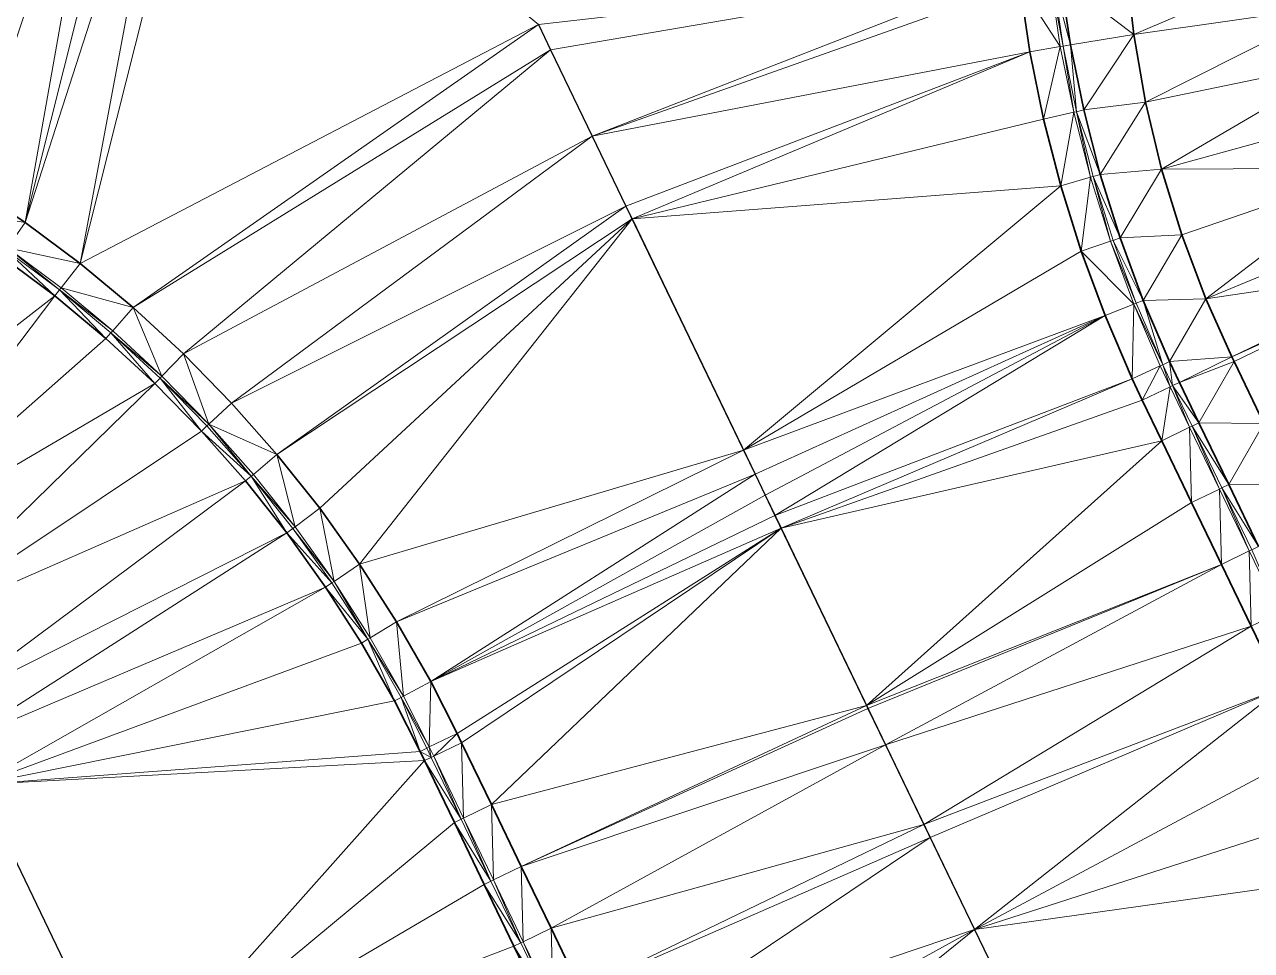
# Model space of a CAD drawing. Header units: metres. Extents: x 246428 to 246884, y 7418966 to 7419490.
# Drawn here: x 246526.7 to 246544.58, y 7419355.31 to 7419368.8 of the extents above; entities that cross this region are included whole.
import ezdxf

# ---------------------------------------------------------------- set-up
doc = ezdxf.new("R2010")
doc.units = ezdxf.units.M
doc.linetypes.add('blank name', pattern=[0])
doc.linetypes.add('HIDDEN', pattern=[9.525, 6.35, -3.175])
doc.layers.add('_12D_UNMAPPED', color=7, linetype='Continuous')
for name, color, linetype, lineweight in [('BATTER', 250, 'HIDDEN', 25), ('GRADELINES', 250, 'HIDDEN', 25), ('MISC_PATHS', 7, 'Continuous', 35)]:
    doc.layers.add(name, color=color, linetype=linetype, lineweight=lineweight)
for name, color, linetype, lineweight, true_color in [('KERB_BACK', 7, 'Continuous', 35, 0x5fd2ff), ('KERB_LINE', 7, 'Continuous', 18, 0xb9b9b9), ('KERB_LIP', 7, 'Continuous', 35, 0x5fd2ff), ('KERB_TOP', 7, 'Continuous', 18, 0xb9b9b9)]:
    doc.layers.add(name, color=color, linetype=linetype, lineweight=lineweight, true_color=true_color)

msp = doc.modelspace()

# ---------------------------------------------------------------- linework, layer by layer
at = {"layer": '_12D_UNMAPPED', "color": 3, "linetype": 'blank name', "lineweight": 0}
for points in [[(246527.511, 7419365.317, 31.474), (246529.384, 7419372.75, 31.589), (246534.186, 7419368.797, 31.643)], [(246528.891, 7419372.67, 31.578), (246529.384, 7419372.75, 31.589), (246527.511, 7419365.317, 31.474)], [(246526.397, 7419372.644, 31.524), (246526.895, 7419372.599, 31.534), (246525.022, 7419366.986, 31.444)], [(246526.895, 7419372.599, 31.534), (246527.395, 7419372.579, 31.545), (246525.022, 7419366.986, 31.444)], [(246527.395, 7419372.579, 31.545), (246525.88, 7419366.472, 31.454), (246525.022, 7419366.986, 31.444)], [(246525.88, 7419366.472, 31.454), (246527.395, 7419372.579, 31.545), (246527.895, 7419372.585, 31.556)], [(246526.71, 7419365.915, 31.464), (246525.88, 7419366.472, 31.454), (246527.895, 7419372.585, 31.556)], [(246528.891, 7419372.67, 31.578), (246526.71, 7419365.915, 31.464), (246528.394, 7419372.615, 31.567)], [(246526.71, 7419365.915, 31.464), (246528.891, 7419372.67, 31.578), (246527.511, 7419365.317, 31.474)], [(246528.394, 7419372.615, 31.567), (246526.71, 7419365.915, 31.464), (246527.895, 7419372.585, 31.556)], [(246542.861, 7419368.65, 31.802), (246542.75, 7419369.644, 31.812), (246545.74, 7419369.884, 31.752)], [(246542.861, 7419368.65, 31.802), (246545.74, 7419369.884, 31.752), (246545.83, 7419369.076, 31.742)], [(246534.186, 7419368.797, 31.643), (246534.186, 7419368.797, 31.643), (246541.174, 7419369.596, 31.496)], [(246534.364, 7419368.428, 31.646), (246534.186, 7419368.797, 31.643), (246541.174, 7419369.596, 31.496)], [(246541.174, 7419369.596, 31.496), (246534.97, 7419367.172, 31.659), (246534.364, 7419368.428, 31.646)], [(246534.364, 7419368.428, 31.646), (246541.174, 7419369.596, 31.496), (246534.364, 7419368.428, 31.646)], [(246534.97, 7419367.172, 31.659), (246541.174, 7419369.596, 31.496), (246541.199, 7419369.386, 31.498)], [(246541.795, 7419369.461, 31.623), (246542.75, 7419369.644, 31.812), (246542.861, 7419368.65, 31.802)], [(246541.199, 7419369.386, 31.498), (246541.348, 7419368.398, 31.508), (246534.97, 7419367.17, 31.659)], [(246534.97, 7419367.172, 31.659), (246541.199, 7419369.386, 31.498), (246534.97, 7419367.17, 31.659)], [(246541.199, 7419369.386, 31.498), (246541.646, 7419369.442, 31.473), (246541.791, 7419368.476, 31.483)], [(246541.348, 7419368.398, 31.508), (246541.199, 7419369.386, 31.498), (246541.791, 7419368.476, 31.483)], [(246541.646, 7419369.442, 31.473), (246541.686, 7419369.447, 31.623), (246541.831, 7419368.483, 31.633)], [(246541.791, 7419368.476, 31.483), (246541.646, 7419369.442, 31.473), (246541.831, 7419368.483, 31.633)], [(246541.686, 7419369.447, 31.623), (246541.795, 7419369.461, 31.623), (246541.939, 7419368.502, 31.633)], [(246541.831, 7419368.483, 31.633), (246541.686, 7419369.447, 31.623), (246541.939, 7419368.502, 31.633)], [(246541.939, 7419368.502, 31.633), (246541.795, 7419369.461, 31.623), (246542.861, 7419368.65, 31.802)], [(246543.034, 7419367.665, 31.792), (246542.861, 7419368.65, 31.802), (246545.83, 7419369.076, 31.742)], [(246543.034, 7419367.665, 31.792), (246545.83, 7419369.076, 31.742), (246545.971, 7419368.275, 31.732)], [(246528.28, 7419364.678, 31.484), (246527.511, 7419365.317, 31.474), (246534.186, 7419368.797, 31.643)], [(246534.186, 7419368.797, 31.643), (246528.28, 7419364.678, 31.484), (246534.186, 7419368.797, 31.643)], [(246528.28, 7419364.678, 31.484), (246534.186, 7419368.797, 31.643), (246534.364, 7419368.428, 31.646)], [(246542.132, 7419367.553, 31.643), (246541.939, 7419368.502, 31.633), (246542.861, 7419368.65, 31.802)], [(246542.132, 7419367.553, 31.643), (246542.861, 7419368.65, 31.802), (246543.034, 7419367.665, 31.792)], [(246529.016, 7419364, 31.494), (246528.28, 7419364.678, 31.484), (246534.364, 7419368.428, 31.646)], [(246529.016, 7419364, 31.494), (246534.364, 7419368.428, 31.646), (246534.364, 7419368.428, 31.646)], [(246534.97, 7419367.172, 31.659), (246529.016, 7419364, 31.494), (246534.364, 7419368.428, 31.646)], [(246541.348, 7419368.398, 31.508), (246535.461, 7419366.153, 31.67), (246534.97, 7419367.17, 31.659)], [(246535.461, 7419366.153, 31.67), (246541.348, 7419368.398, 31.508), (246535.551, 7419365.966, 31.672)], [(246535.461, 7419366.153, 31.67), (246541.348, 7419368.398, 31.508), (246535.461, 7419366.153, 31.67)], [(246535.461, 7419366.153, 31.67), (246541.348, 7419368.398, 31.508), (246535.461, 7419366.153, 31.67)], [(246541.348, 7419368.398, 31.508), (246541.548, 7419367.418, 31.518), (246535.551, 7419365.966, 31.672)], [(246541.548, 7419367.418, 31.518), (246541.348, 7419368.398, 31.508), (246541.791, 7419368.476, 31.483)], [(246541.548, 7419367.418, 31.518), (246541.791, 7419368.476, 31.483), (246541.986, 7419367.519, 31.493)], [(246541.986, 7419367.519, 31.493), (246541.791, 7419368.476, 31.483), (246541.831, 7419368.483, 31.633)], [(246542.025, 7419367.528, 31.643), (246541.831, 7419368.483, 31.633), (246541.939, 7419368.502, 31.633)], [(246541.986, 7419367.519, 31.493), (246541.831, 7419368.483, 31.633), (246542.025, 7419367.528, 31.643)], [(246542.025, 7419367.528, 31.643), (246541.939, 7419368.502, 31.633), (246542.132, 7419367.553, 31.643)], [(246543.267, 7419366.693, 31.782), (246543.034, 7419367.665, 31.792), (246545.971, 7419368.275, 31.732)], [(246543.267, 7419366.693, 31.782), (246545.971, 7419368.275, 31.732), (246546.161, 7419367.485, 31.722)], [(246541.797, 7419366.45, 31.528), (246541.548, 7419367.418, 31.518), (246541.986, 7419367.519, 31.493)], [(246541.797, 7419366.45, 31.528), (246541.986, 7419367.519, 31.493), (246542.23, 7419366.573, 31.503)], [(246542.23, 7419366.573, 31.503), (246541.986, 7419367.519, 31.493), (246542.025, 7419367.528, 31.643)], [(246542.025, 7419367.528, 31.643), (246542.132, 7419367.553, 31.643), (246542.374, 7419366.614, 31.653)], [(246542.23, 7419366.573, 31.503), (246542.025, 7419367.528, 31.643), (246542.268, 7419366.584, 31.653)], [(246542.268, 7419366.584, 31.653), (246542.025, 7419367.528, 31.643), (246542.374, 7419366.614, 31.653)], [(246542.374, 7419366.614, 31.653), (246542.132, 7419367.553, 31.643), (246543.034, 7419367.665, 31.792)], [(246542.374, 7419366.614, 31.653), (246543.034, 7419367.665, 31.792), (246543.267, 7419366.693, 31.782)], [(246541.548, 7419367.418, 31.518), (246541.797, 7419366.45, 31.528), (246535.551, 7419365.966, 31.672)], [(246543.267, 7419366.693, 31.782), (246546.161, 7419367.485, 31.722), (246546.4, 7419366.708, 31.712)], [(246534.97, 7419367.172, 31.659), (246529.715, 7419363.286, 31.504), (246529.016, 7419364, 31.494)], [(246529.715, 7419363.286, 31.504), (246534.97, 7419367.172, 31.659), (246534.97, 7419367.17, 31.659)], [(246535.461, 7419366.153, 31.67), (246529.715, 7419363.286, 31.504), (246534.97, 7419367.17, 31.659)], [(246542.268, 7419366.584, 31.653), (246542.374, 7419366.614, 31.653), (246542.664, 7419365.689, 31.663)], [(246542.664, 7419365.689, 31.663), (246542.374, 7419366.614, 31.653), (246543.267, 7419366.693, 31.782)], [(246542.664, 7419365.689, 31.663), (246543.267, 7419366.693, 31.782), (246543.561, 7419365.737, 31.772)], [(246543.561, 7419365.737, 31.772), (246543.267, 7419366.693, 31.782), (246546.4, 7419366.708, 31.712)], [(246543.914, 7419364.802, 31.762), (246543.561, 7419365.737, 31.772), (246546.4, 7419366.708, 31.712)], [(246543.914, 7419364.802, 31.762), (246546.4, 7419366.708, 31.712), (246546.686, 7419365.947, 31.702)], [(246525.88, 7419366.472, 31.454), (246526.71, 7419365.915, 31.464), (246525.639, 7419366.092, 31.429)], [(246541.797, 7419366.45, 31.528), (246537.174, 7419362.6, 31.71), (246535.551, 7419365.966, 31.672)], [(246537.174, 7419362.6, 31.71), (246541.797, 7419366.45, 31.528), (246542.096, 7419365.495, 31.538)], [(246542.096, 7419365.495, 31.538), (246541.797, 7419366.45, 31.528), (246542.23, 7419366.573, 31.503)], [(246542.096, 7419365.495, 31.538), (246542.23, 7419366.573, 31.503), (246542.522, 7419365.641, 31.513)], [(246542.522, 7419365.641, 31.513), (246542.23, 7419366.573, 31.503), (246542.268, 7419366.584, 31.653)], [(246542.522, 7419365.641, 31.513), (246542.268, 7419366.584, 31.653), (246542.56, 7419365.654, 31.663)], [(246542.56, 7419365.654, 31.663), (246542.268, 7419366.584, 31.653), (246542.664, 7419365.689, 31.663)], [(246526.71, 7419365.915, 31.464), (246526.45, 7419365.548, 31.439), (246525.639, 7419366.092, 31.429)], [(246535.461, 7419366.153, 31.67), (246530.377, 7419362.536, 31.514), (246529.715, 7419363.286, 31.504)], [(246530.377, 7419362.536, 31.514), (246535.461, 7419366.153, 31.67), (246535.461, 7419366.153, 31.67)], [(246530.377, 7419362.536, 31.514), (246535.461, 7419366.153, 31.67), (246535.551, 7419365.966, 31.672)], [(246530.377, 7419362.536, 31.514), (246535.461, 7419366.153, 31.67), (246535.461, 7419366.153, 31.67)], [(246526.45, 7419365.548, 31.439), (246526.71, 7419365.915, 31.464), (246527.511, 7419365.317, 31.474)], [(246531, 7419361.754, 31.524), (246530.377, 7419362.536, 31.514), (246535.551, 7419365.966, 31.672)], [(246531.582, 7419360.941, 31.534), (246531, 7419361.754, 31.524), (246535.551, 7419365.966, 31.672)], [(246537.174, 7419362.6, 31.71), (246531.582, 7419360.941, 31.534), (246535.551, 7419365.966, 31.672)], [(246543.914, 7419364.802, 31.762), (246546.686, 7419365.947, 31.702), (246546.994, 7419365.26, 31.693)], [(246543, 7419364.78, 31.673), (246542.664, 7419365.689, 31.663), (246543.561, 7419365.737, 31.772)], [(246543, 7419364.78, 31.673), (246543.561, 7419365.737, 31.772), (246543.914, 7419364.802, 31.762)], [(246526.45, 7419365.548, 31.439), (246527.208, 7419364.932, 31.599), (246526.427, 7419365.516, 31.589)], [(246526.45, 7419365.548, 31.439), (246527.233, 7419364.963, 31.449), (246527.208, 7419364.932, 31.599)], [(246527.233, 7419364.963, 31.449), (246526.45, 7419365.548, 31.439), (246527.511, 7419365.317, 31.474)], [(246542.096, 7419365.495, 31.538), (246542.522, 7419365.641, 31.513), (246542.861, 7419364.725, 31.523)], [(246542.522, 7419365.641, 31.513), (246542.56, 7419365.654, 31.663), (246542.898, 7419364.74, 31.673)], [(246542.861, 7419364.725, 31.523), (246542.522, 7419365.641, 31.513), (246542.898, 7419364.74, 31.673)], [(246542.56, 7419365.654, 31.663), (246542.664, 7419365.689, 31.663), (246543, 7419364.78, 31.673)], [(246542.898, 7419364.74, 31.673), (246542.56, 7419365.654, 31.663), (246543, 7419364.78, 31.673)], [(246526.364, 7419365.426, 31.589), (246527.14, 7419364.846, 31.599), (246523.536, 7419362.052, 31.566)], [(246526.427, 7419365.516, 31.589), (246527.14, 7419364.846, 31.599), (246526.364, 7419365.426, 31.589)], [(246526.427, 7419365.516, 31.589), (246527.208, 7419364.932, 31.599), (246527.14, 7419364.846, 31.599)], [(246537.174, 7419362.6, 31.71), (246542.096, 7419365.495, 31.538), (246542.443, 7419364.558, 31.548)], [(246542.443, 7419364.558, 31.548), (246542.096, 7419365.495, 31.538), (246542.861, 7419364.725, 31.523)], [(246528.28, 7419364.678, 31.484), (246527.233, 7419364.963, 31.449), (246527.511, 7419365.317, 31.474)], [(246544.292, 7419363.956, 31.753), (246543.914, 7419364.802, 31.762), (246546.994, 7419365.26, 31.693)], [(246544.292, 7419363.956, 31.753), (246546.994, 7419365.26, 31.693), (246547.026, 7419365.193, 31.692)], [(246544.324, 7419363.89, 31.752), (246544.292, 7419363.956, 31.753), (246547.026, 7419365.193, 31.692)], [(246544.758, 7419362.989, 31.742), (246544.324, 7419363.89, 31.752), (246547.026, 7419365.193, 31.692)], [(246523.536, 7419362.052, 31.566), (246527.14, 7419364.846, 31.599), (246524.239, 7419361.018, 31.578)], [(246524.239, 7419361.018, 31.578), (246527.14, 7419364.846, 31.599), (246527.885, 7419364.226, 31.609)], [(246527.14, 7419364.846, 31.599), (246527.208, 7419364.932, 31.599), (246527.885, 7419364.226, 31.609)], [(246527.208, 7419364.932, 31.599), (246527.233, 7419364.963, 31.449), (246527.984, 7419364.339, 31.459)], [(246527.208, 7419364.932, 31.599), (246527.958, 7419364.309, 31.609), (246527.885, 7419364.226, 31.609)], [(246527.208, 7419364.932, 31.599), (246527.984, 7419364.339, 31.459), (246527.958, 7419364.309, 31.609)], [(246527.233, 7419364.963, 31.449), (246528.28, 7419364.678, 31.484), (246527.984, 7419364.339, 31.459)], [(246528.28, 7419364.678, 31.484), (246528.702, 7419363.677, 31.469), (246527.984, 7419364.339, 31.459)], [(246528.28, 7419364.678, 31.484), (246529.016, 7419364, 31.494), (246528.702, 7419363.677, 31.469)], [(246542.838, 7419363.639, 31.558), (246542.443, 7419364.558, 31.548), (246542.861, 7419364.725, 31.523)], [(246542.838, 7419363.639, 31.558), (246542.861, 7419364.725, 31.523), (246543.247, 7419363.827, 31.533)], [(246542.861, 7419364.725, 31.523), (246542.898, 7419364.74, 31.673), (246543.283, 7419363.844, 31.683)], [(246543.247, 7419363.827, 31.533), (246542.861, 7419364.725, 31.523), (246543.283, 7419363.844, 31.683)], [(246543.283, 7419363.844, 31.683), (246542.898, 7419364.74, 31.673), (246543, 7419364.78, 31.673)], [(246543.383, 7419363.89, 31.683), (246543, 7419364.78, 31.673), (246543.914, 7419364.802, 31.762)], [(246543.283, 7419363.844, 31.683), (246543, 7419364.78, 31.673), (246543.383, 7419363.89, 31.683)], [(246543.383, 7419363.89, 31.683), (246543.914, 7419364.802, 31.762), (246544.292, 7419363.956, 31.753)], [(246537.174, 7419362.6, 31.71), (246537.174, 7419362.6, 31.71), (246542.443, 7419364.558, 31.548)], [(246537.344, 7419362.249, 31.714), (246537.174, 7419362.6, 31.71), (246542.443, 7419364.558, 31.548)], [(246537.49, 7419361.945, 31.717), (246537.344, 7419362.248, 31.714), (246542.443, 7419364.558, 31.548)], [(246537.344, 7419362.248, 31.714), (246537.344, 7419362.248, 31.714), (246542.443, 7419364.558, 31.548)], [(246537.344, 7419362.249, 31.714), (246537.344, 7419362.249, 31.714), (246542.443, 7419364.558, 31.548)], [(246537.344, 7419362.248, 31.714), (246537.344, 7419362.249, 31.714), (246542.443, 7419364.558, 31.548)], [(246537.49, 7419361.945, 31.717), (246537.49, 7419361.945, 31.717), (246542.443, 7419364.558, 31.548)], [(246537.633, 7419361.65, 31.72), (246537.49, 7419361.945, 31.717), (246542.443, 7419364.558, 31.548)], [(246537.633, 7419361.65, 31.72), (246542.443, 7419364.558, 31.548), (246542.838, 7419363.639, 31.558)], [(246527.958, 7419364.309, 31.609), (246528.598, 7419363.569, 31.619), (246527.885, 7419364.226, 31.609)], [(246527.984, 7419364.339, 31.459), (246528.702, 7419363.677, 31.469), (246527.958, 7419364.309, 31.609)], [(246528.702, 7419363.677, 31.469), (246528.674, 7419363.648, 31.619), (246527.958, 7419364.309, 31.609)], [(246527.958, 7419364.309, 31.609), (246528.674, 7419363.648, 31.619), (246528.598, 7419363.569, 31.619)], [(246528.598, 7419363.569, 31.619), (246524.239, 7419361.018, 31.578), (246527.885, 7419364.226, 31.609)], [(246529.016, 7419364, 31.494), (246529.386, 7419362.979, 31.479), (246528.702, 7419363.677, 31.469)], [(246529.016, 7419364, 31.494), (246529.715, 7419363.286, 31.504), (246529.386, 7419362.979, 31.479)], [(246543.526, 7419363.587, 31.687), (246543.383, 7419363.89, 31.683), (246544.292, 7419363.956, 31.753)], [(246543.526, 7419363.587, 31.687), (246544.292, 7419363.956, 31.753), (246544.324, 7419363.89, 31.752)], [(246542.986, 7419363.326, 31.562), (246542.838, 7419363.639, 31.558), (246543.247, 7419363.827, 31.533)], [(246542.986, 7419363.326, 31.562), (246543.247, 7419363.827, 31.533), (246543.391, 7419363.522, 31.537)], [(246543.391, 7419363.522, 31.537), (246543.247, 7419363.827, 31.533), (246543.283, 7419363.844, 31.683)], [(246543.427, 7419363.539, 31.687), (246543.283, 7419363.844, 31.683), (246543.383, 7419363.89, 31.683)], [(246543.391, 7419363.522, 31.537), (246543.283, 7419363.844, 31.683), (246543.427, 7419363.539, 31.687)], [(246543.427, 7419363.539, 31.687), (246543.383, 7419363.89, 31.683), (246543.526, 7419363.587, 31.687)], [(246543.81, 7419362.998, 31.693), (246543.526, 7419363.587, 31.687), (246544.324, 7419363.89, 31.752)], [(246543.81, 7419362.998, 31.693), (246544.324, 7419363.89, 31.752), (246544.758, 7419362.989, 31.742)], [(246524.889, 7419359.951, 31.589), (246524.239, 7419361.018, 31.578), (246528.598, 7419363.569, 31.619)], [(246529.276, 7419362.877, 31.629), (246524.889, 7419359.951, 31.589), (246528.598, 7419363.569, 31.619)], [(246528.674, 7419363.648, 31.619), (246529.276, 7419362.877, 31.629), (246528.598, 7419363.569, 31.619)], [(246528.702, 7419363.677, 31.469), (246529.386, 7419362.979, 31.479), (246528.674, 7419363.648, 31.619)], [(246528.674, 7419363.648, 31.619), (246529.356, 7419362.952, 31.629), (246529.276, 7419362.877, 31.629)], [(246529.386, 7419362.979, 31.479), (246529.356, 7419362.952, 31.629), (246528.674, 7419363.648, 31.619)], [(246537.723, 7419361.462, 31.722), (246537.633, 7419361.65, 31.72), (246542.838, 7419363.639, 31.558)], [(246537.723, 7419361.462, 31.722), (246542.838, 7419363.639, 31.558), (246542.986, 7419363.326, 31.562)], [(246543.427, 7419363.539, 31.687), (246543.526, 7419363.587, 31.687), (246543.81, 7419362.998, 31.693)], [(246543.27, 7419362.737, 31.568), (246542.986, 7419363.326, 31.562), (246543.391, 7419363.522, 31.537)], [(246543.27, 7419362.737, 31.568), (246543.391, 7419363.522, 31.537), (246543.675, 7419362.933, 31.543)], [(246543.675, 7419362.933, 31.543), (246543.391, 7419363.522, 31.537), (246543.427, 7419363.539, 31.687)], [(246543.675, 7419362.933, 31.543), (246543.427, 7419363.539, 31.687), (246543.711, 7419362.95, 31.693)], [(246543.711, 7419362.95, 31.693), (246543.427, 7419363.539, 31.687), (246543.81, 7419362.998, 31.693)], [(246529.715, 7419363.286, 31.504), (246530.377, 7419362.536, 31.514), (246529.386, 7419362.979, 31.479)], [(246537.723, 7419361.462, 31.722), (246542.986, 7419363.326, 31.562), (246543.27, 7419362.737, 31.568)], [(246529.918, 7419362.151, 31.639), (246524.889, 7419359.951, 31.589), (246529.276, 7419362.877, 31.629)], [(246529.356, 7419362.952, 31.629), (246530.002, 7419362.222, 31.639), (246529.276, 7419362.877, 31.629)], [(246530.002, 7419362.222, 31.639), (246529.918, 7419362.151, 31.639), (246529.276, 7419362.877, 31.629)], [(246529.386, 7419362.979, 31.479), (246530.002, 7419362.222, 31.639), (246529.356, 7419362.952, 31.629)], [(246529.386, 7419362.979, 31.479), (246530.033, 7419362.247, 31.489), (246530.002, 7419362.222, 31.639)], [(246530.377, 7419362.536, 31.514), (246530.033, 7419362.247, 31.489), (246529.386, 7419362.979, 31.479)], [(246543.704, 7419361.836, 31.578), (246543.27, 7419362.737, 31.568), (246543.675, 7419362.933, 31.543)], [(246544.109, 7419362.032, 31.553), (246543.675, 7419362.933, 31.543), (246543.711, 7419362.95, 31.693)], [(246543.704, 7419361.836, 31.578), (246543.675, 7419362.933, 31.543), (246544.109, 7419362.032, 31.553)], [(246543.711, 7419362.95, 31.693), (246543.81, 7419362.998, 31.693), (246544.245, 7419362.097, 31.703)], [(246544.109, 7419362.032, 31.553), (246543.711, 7419362.95, 31.693), (246544.146, 7419362.049, 31.703)], [(246544.146, 7419362.049, 31.703), (246543.711, 7419362.95, 31.693), (246544.245, 7419362.097, 31.703)], [(246544.245, 7419362.097, 31.703), (246543.81, 7419362.998, 31.693), (246544.758, 7419362.989, 31.742)], [(246544.245, 7419362.097, 31.703), (246544.758, 7419362.989, 31.742), (246545.192, 7419362.088, 31.732)], [(246538.967, 7419358.883, 31.751), (246537.723, 7419361.462, 31.722), (246543.27, 7419362.737, 31.568)], [(246538.967, 7419358.883, 31.751), (246543.27, 7419362.737, 31.568), (246543.704, 7419361.836, 31.578)], [(246530.377, 7419362.536, 31.514), (246530.641, 7419361.483, 31.499), (246530.033, 7419362.247, 31.489)], [(246530.377, 7419362.536, 31.514), (246531, 7419361.754, 31.524), (246530.641, 7419361.483, 31.499)], [(246537.174, 7419362.6, 31.71), (246532.121, 7419360.099, 31.544), (246531.582, 7419360.941, 31.534)], [(246537.174, 7419362.6, 31.71), (246537.344, 7419362.249, 31.714), (246532.121, 7419360.099, 31.544)], [(246537.174, 7419362.6, 31.71), (246537.174, 7419362.6, 31.71), (246532.121, 7419360.099, 31.544)], [(246525.485, 7419358.852, 31.601), (246524.889, 7419359.951, 31.589), (246529.918, 7419362.151, 31.639)], [(246530.521, 7419361.393, 31.649), (246525.485, 7419358.852, 31.601), (246529.918, 7419362.151, 31.639)], [(246530.002, 7419362.222, 31.639), (246530.521, 7419361.393, 31.649), (246529.918, 7419362.151, 31.639)], [(246530.033, 7419362.247, 31.489), (246530.641, 7419361.483, 31.499), (246530.002, 7419362.222, 31.639)], [(246530.002, 7419362.222, 31.639), (246530.609, 7419361.459, 31.649), (246530.521, 7419361.393, 31.649)], [(246530.641, 7419361.483, 31.499), (246530.609, 7419361.459, 31.649), (246530.002, 7419362.222, 31.639)], [(246537.344, 7419362.249, 31.714), (246532.617, 7419359.231, 31.554), (246532.121, 7419360.099, 31.544)], [(246537.344, 7419362.249, 31.714), (246537.344, 7419362.249, 31.714), (246532.617, 7419359.231, 31.554)], [(246537.344, 7419362.249, 31.714), (246537.344, 7419362.248, 31.714), (246532.617, 7419359.231, 31.554)], [(246537.344, 7419362.248, 31.714), (246537.344, 7419362.248, 31.714), (246532.617, 7419359.231, 31.554)], [(246532.617, 7419359.231, 31.554), (246537.344, 7419362.248, 31.714), (246537.49, 7419361.945, 31.717)], [(246544.139, 7419360.936, 31.588), (246543.704, 7419361.836, 31.578), (246544.109, 7419362.032, 31.553)], [(246544.544, 7419361.131, 31.563), (246544.109, 7419362.032, 31.553), (246544.146, 7419362.049, 31.703)], [(246544.139, 7419360.936, 31.588), (246544.109, 7419362.032, 31.553), (246544.544, 7419361.131, 31.563)], [(246544.146, 7419362.049, 31.703), (246544.245, 7419362.097, 31.703), (246544.679, 7419361.196, 31.713)], [(246544.544, 7419361.131, 31.563), (246544.146, 7419362.049, 31.703), (246544.58, 7419361.148, 31.713)], [(246544.58, 7419361.148, 31.713), (246544.146, 7419362.049, 31.703), (246544.679, 7419361.196, 31.713)], [(246544.679, 7419361.196, 31.713), (246544.245, 7419362.097, 31.703), (246545.192, 7419362.088, 31.732)], [(246537.633, 7419361.65, 31.72), (246532.617, 7419359.231, 31.554), (246537.49, 7419361.945, 31.717)], [(246532.617, 7419359.231, 31.554), (246537.49, 7419361.945, 31.717), (246537.49, 7419361.945, 31.717)], [(246538.967, 7419358.883, 31.751), (246543.704, 7419361.836, 31.578), (246544.139, 7419360.936, 31.588)], [(246531, 7419361.754, 31.524), (246531.209, 7419360.689, 31.509), (246530.641, 7419361.483, 31.499)], [(246531, 7419361.754, 31.524), (246531.582, 7419360.941, 31.534), (246531.209, 7419360.689, 31.509)], [(246532.617, 7419359.231, 31.554), (246537.633, 7419361.65, 31.72), (246537.723, 7419361.462, 31.722)], [(246530.609, 7419361.459, 31.649), (246531.176, 7419360.666, 31.659), (246530.521, 7419361.393, 31.649)], [(246530.641, 7419361.483, 31.499), (246531.209, 7419360.689, 31.509), (246530.609, 7419361.459, 31.649)], [(246531.209, 7419360.689, 31.509), (246531.176, 7419360.666, 31.659), (246530.609, 7419361.459, 31.649)], [(246533.002, 7419358.474, 31.562), (246532.617, 7419359.231, 31.554), (246537.723, 7419361.462, 31.722)], [(246533.068, 7419358.338, 31.564), (246533.002, 7419358.474, 31.562), (246537.723, 7419361.462, 31.722)], [(246533.502, 7419357.438, 31.574), (246533.068, 7419358.338, 31.564), (246537.723, 7419361.462, 31.722)], [(246538.967, 7419358.883, 31.751), (246533.502, 7419357.438, 31.574), (246537.723, 7419361.462, 31.722)], [(246525.74, 7419358.339, 31.606), (246525.485, 7419358.852, 31.601), (246530.521, 7419361.393, 31.649)], [(246531.085, 7419360.605, 31.659), (246525.74, 7419358.339, 31.606), (246530.521, 7419361.393, 31.649)], [(246531.176, 7419360.666, 31.659), (246531.085, 7419360.605, 31.659), (246530.521, 7419361.393, 31.649)], [(246544.573, 7419360.035, 31.598), (246544.139, 7419360.936, 31.588), (246544.544, 7419361.131, 31.563)], [(246544.978, 7419360.23, 31.573), (246544.544, 7419361.131, 31.563), (246544.58, 7419361.148, 31.713)], [(246544.573, 7419360.035, 31.598), (246544.544, 7419361.131, 31.563), (246544.978, 7419360.23, 31.573)], [(246531.582, 7419360.941, 31.534), (246531.736, 7419359.866, 31.519), (246531.209, 7419360.689, 31.509)], [(246531.582, 7419360.941, 31.534), (246532.121, 7419360.099, 31.544), (246531.736, 7419359.866, 31.519)], [(246538.989, 7419358.838, 31.752), (246538.967, 7419358.883, 31.751), (246544.139, 7419360.936, 31.588)], [(246538.967, 7419358.883, 31.751), (246538.967, 7419358.883, 31.751), (246544.139, 7419360.936, 31.588)], [(246538.967, 7419358.883, 31.751), (246538.967, 7419358.883, 31.751), (246544.139, 7419360.936, 31.588)], [(246538.967, 7419358.883, 31.751), (246538.967, 7419358.883, 31.751), (246544.139, 7419360.936, 31.588)], [(246539.243, 7419358.31, 31.757), (246538.989, 7419358.838, 31.752), (246544.139, 7419360.936, 31.588)], [(246538.989, 7419358.838, 31.752), (246538.989, 7419358.838, 31.752), (246544.139, 7419360.936, 31.588)], [(246539.243, 7419358.31, 31.757), (246539.243, 7419358.31, 31.757), (246544.139, 7419360.936, 31.588)], [(246539.243, 7419358.31, 31.757), (246544.139, 7419360.936, 31.588), (246544.573, 7419360.035, 31.598)], [(246526.034, 7419357.729, 31.613), (246525.74, 7419358.339, 31.606), (246531.085, 7419360.605, 31.659)], [(246531.608, 7419359.789, 31.669), (246526.034, 7419357.729, 31.613), (246531.085, 7419360.605, 31.659)], [(246531.176, 7419360.666, 31.659), (246531.702, 7419359.845, 31.669), (246531.085, 7419360.605, 31.659)], [(246531.702, 7419359.845, 31.669), (246531.608, 7419359.789, 31.669), (246531.085, 7419360.605, 31.659)], [(246531.209, 7419360.689, 31.509), (246531.702, 7419359.845, 31.669), (246531.176, 7419360.666, 31.659)], [(246531.209, 7419360.689, 31.509), (246531.736, 7419359.866, 31.519), (246531.702, 7419359.845, 31.669)], [(246545.007, 7419359.134, 31.608), (246544.573, 7419360.035, 31.598), (246544.978, 7419360.23, 31.573)], [(246532.121, 7419360.099, 31.544), (246532.22, 7419359.018, 31.529), (246531.736, 7419359.866, 31.519)], [(246532.121, 7419360.099, 31.544), (246532.617, 7419359.231, 31.554), (246532.22, 7419359.018, 31.529)], [(246539.804, 7419357.146, 31.77), (246539.243, 7419358.31, 31.757), (246544.573, 7419360.035, 31.598)], [(246539.804, 7419357.146, 31.77), (246544.573, 7419360.035, 31.598), (246545.007, 7419359.134, 31.608)], [(246531.702, 7419359.845, 31.669), (246532.088, 7419358.947, 31.679), (246531.608, 7419359.789, 31.669)], [(246531.736, 7419359.866, 31.519), (246532.22, 7419359.018, 31.529), (246531.702, 7419359.845, 31.669)], [(246532.22, 7419359.018, 31.529), (246532.185, 7419358.999, 31.679), (246531.702, 7419359.845, 31.669)], [(246531.702, 7419359.845, 31.669), (246532.185, 7419358.999, 31.679), (246532.088, 7419358.947, 31.679)], [(246532.088, 7419358.947, 31.679), (246526.034, 7419357.729, 31.613), (246531.608, 7419359.789, 31.669)], [(246532.617, 7419359.231, 31.554), (246532.597, 7419358.279, 31.537), (246532.22, 7419359.018, 31.529)], [(246533.002, 7419358.474, 31.562), (246532.597, 7419358.279, 31.537), (246532.617, 7419359.231, 31.554)], [(246539.895, 7419356.958, 31.772), (246539.804, 7419357.146, 31.77), (246545.007, 7419359.134, 31.608)], [(246540.542, 7419355.617, 31.787), (246539.895, 7419356.958, 31.772), (246545.007, 7419359.134, 31.608)], [(246545.442, 7419358.233, 31.618), (246540.542, 7419355.617, 31.787), (246545.007, 7419359.134, 31.608)], [(246532.462, 7419358.213, 31.687), (246526.034, 7419357.729, 31.613), (246532.088, 7419358.947, 31.679)], [(246532.185, 7419358.999, 31.679), (246532.462, 7419358.213, 31.687), (246532.088, 7419358.947, 31.679)], [(246532.22, 7419359.018, 31.529), (246532.597, 7419358.279, 31.537), (246532.185, 7419358.999, 31.679)], [(246532.597, 7419358.279, 31.537), (246532.561, 7419358.261, 31.687), (246532.185, 7419358.999, 31.679)], [(246532.561, 7419358.261, 31.687), (246532.462, 7419358.213, 31.687), (246532.185, 7419358.999, 31.679)], [(246533.937, 7419356.537, 31.584), (246533.502, 7419357.438, 31.574), (246538.967, 7419358.883, 31.751)], [(246533.937, 7419356.537, 31.584), (246538.967, 7419358.883, 31.751), (246538.967, 7419358.883, 31.751)], [(246533.937, 7419356.537, 31.584), (246538.967, 7419358.883, 31.751), (246538.967, 7419358.883, 31.751)], [(246533.937, 7419356.537, 31.584), (246538.967, 7419358.883, 31.751), (246538.967, 7419358.883, 31.751)], [(246533.937, 7419356.537, 31.584), (246538.967, 7419358.883, 31.751), (246538.989, 7419358.838, 31.752)], [(246539.243, 7419358.31, 31.757), (246533.937, 7419356.537, 31.584), (246538.989, 7419358.838, 31.752)], [(246533.937, 7419356.537, 31.584), (246538.989, 7419358.838, 31.752), (246538.989, 7419358.838, 31.752)], [(246533.002, 7419358.474, 31.562), (246532.662, 7419358.143, 31.539), (246532.597, 7419358.279, 31.537)], [(246533.002, 7419358.474, 31.562), (246533.068, 7419358.338, 31.564), (246532.662, 7419358.143, 31.539)], [(246532.527, 7419358.078, 31.689), (246526.034, 7419357.729, 31.613), (246532.462, 7419358.213, 31.687)], [(246532.561, 7419358.261, 31.687), (246532.626, 7419358.125, 31.689), (246532.462, 7419358.213, 31.687)], [(246532.626, 7419358.125, 31.689), (246532.527, 7419358.078, 31.689), (246532.462, 7419358.213, 31.687)], [(246532.597, 7419358.279, 31.537), (246532.626, 7419358.125, 31.689), (246532.561, 7419358.261, 31.687)], [(246532.597, 7419358.279, 31.537), (246532.662, 7419358.143, 31.539), (246532.626, 7419358.125, 31.689)], [(246533.068, 7419358.338, 31.564), (246533.097, 7419357.242, 31.549), (246532.662, 7419358.143, 31.539)], [(246533.068, 7419358.338, 31.564), (246533.502, 7419357.438, 31.574), (246533.097, 7419357.242, 31.549)], [(246539.243, 7419358.31, 31.757), (246534.371, 7419355.636, 31.594), (246533.937, 7419356.537, 31.584)], [(246539.243, 7419358.31, 31.757), (246539.243, 7419358.31, 31.757), (246534.371, 7419355.636, 31.594)], [(246539.243, 7419358.31, 31.757), (246539.804, 7419357.146, 31.77), (246534.371, 7419355.636, 31.594)], [(246540.542, 7419355.617, 31.787), (246545.442, 7419358.233, 31.618), (246545.876, 7419357.333, 31.628)], [(246540.542, 7419355.617, 31.787), (246540.542, 7419355.617, 31.787), (246545.442, 7419358.233, 31.618)], [(246526.034, 7419357.729, 31.613), (246532.527, 7419358.078, 31.689), (246528.206, 7419353.226, 31.659)], [(246532.527, 7419358.078, 31.689), (246532.962, 7419357.177, 31.699), (246528.206, 7419353.226, 31.659)], [(246532.626, 7419358.125, 31.689), (246533.061, 7419357.225, 31.699), (246532.527, 7419358.078, 31.689)], [(246533.061, 7419357.225, 31.699), (246532.962, 7419357.177, 31.699), (246532.527, 7419358.078, 31.689)], [(246532.662, 7419358.143, 31.539), (246533.061, 7419357.225, 31.699), (246532.626, 7419358.125, 31.689)], [(246532.662, 7419358.143, 31.539), (246533.097, 7419357.242, 31.549), (246533.061, 7419357.225, 31.699)], [(246519.023, 7419354.349, 30.315), (246526.034, 7419357.729, 31.613), (246528.206, 7419353.226, 31.659)], [(246533.502, 7419357.438, 31.574), (246533.531, 7419356.341, 31.559), (246533.097, 7419357.242, 31.549)], [(246533.502, 7419357.438, 31.574), (246533.937, 7419356.537, 31.584), (246533.531, 7419356.341, 31.559)], [(246540.542, 7419355.617, 31.787), (246545.876, 7419357.333, 31.628), (246546.31, 7419356.432, 31.638)], [(246532.962, 7419357.177, 31.699), (246533.396, 7419356.276, 31.709), (246528.206, 7419353.226, 31.659)], [(246533.061, 7419357.225, 31.699), (246533.495, 7419356.324, 31.709), (246532.962, 7419357.177, 31.699)], [(246533.495, 7419356.324, 31.709), (246533.396, 7419356.276, 31.709), (246532.962, 7419357.177, 31.699)], [(246533.097, 7419357.242, 31.549), (246533.495, 7419356.324, 31.709), (246533.061, 7419357.225, 31.699)], [(246533.097, 7419357.242, 31.549), (246533.531, 7419356.341, 31.559), (246533.495, 7419356.324, 31.709)], [(246539.804, 7419357.146, 31.77), (246534.805, 7419354.735, 31.604), (246534.371, 7419355.636, 31.594)], [(246534.805, 7419354.735, 31.604), (246539.804, 7419357.146, 31.77), (246539.895, 7419356.958, 31.772)], [(246535.24, 7419353.835, 31.614), (246534.805, 7419354.735, 31.604), (246539.895, 7419356.958, 31.772)], [(246535.24, 7419353.835, 31.614), (246539.895, 7419356.958, 31.772), (246540.542, 7419355.617, 31.787)], [(246533.937, 7419356.537, 31.584), (246533.966, 7419355.441, 31.569), (246533.531, 7419356.341, 31.559)], [(246533.937, 7419356.537, 31.584), (246534.371, 7419355.636, 31.594), (246533.966, 7419355.441, 31.569)], [(246540.542, 7419355.617, 31.787), (246546.31, 7419356.432, 31.638), (246541.976, 7419352.643, 31.82)], [(246546.31, 7419356.432, 31.638), (246546.745, 7419355.531, 31.648), (246541.976, 7419352.643, 31.82)], [(246533.396, 7419356.276, 31.709), (246533.831, 7419355.375, 31.719), (246528.206, 7419353.226, 31.659)], [(246533.495, 7419356.324, 31.709), (246533.93, 7419355.423, 31.719), (246533.396, 7419356.276, 31.709)], [(246533.93, 7419355.423, 31.719), (246533.831, 7419355.375, 31.719), (246533.396, 7419356.276, 31.709)], [(246533.531, 7419356.341, 31.559), (246533.93, 7419355.423, 31.719), (246533.495, 7419356.324, 31.709)], [(246533.531, 7419356.341, 31.559), (246533.966, 7419355.441, 31.569), (246533.93, 7419355.423, 31.719)], [(246534.371, 7419355.636, 31.594), (246534.4, 7419354.54, 31.579), (246533.966, 7419355.441, 31.569)], [(246534.371, 7419355.636, 31.594), (246534.805, 7419354.735, 31.604), (246534.4, 7419354.54, 31.579)], [(246535.674, 7419352.934, 31.624), (246535.24, 7419353.835, 31.614), (246540.542, 7419355.617, 31.787)], [(246536.108, 7419352.033, 31.634), (246535.674, 7419352.934, 31.624), (246540.542, 7419355.617, 31.787)], [(246535.674, 7419352.934, 31.624), (246540.542, 7419355.617, 31.787), (246540.542, 7419355.617, 31.787)], [(246536.108, 7419352.033, 31.634), (246540.542, 7419355.617, 31.787), (246541.976, 7419352.643, 31.82)], [(246541.976, 7419352.643, 31.82), (246546.745, 7419355.531, 31.648), (246546.975, 7419355.053, 31.654)], [(246533.831, 7419355.375, 31.719), (246534.265, 7419354.475, 31.729), (246528.206, 7419353.226, 31.659)], [(246533.93, 7419355.423, 31.719), (246534.364, 7419354.522, 31.729), (246533.831, 7419355.375, 31.719)], [(246534.364, 7419354.522, 31.729), (246534.265, 7419354.475, 31.729), (246533.831, 7419355.375, 31.719)], [(246533.966, 7419355.441, 31.569), (246534.364, 7419354.522, 31.729), (246533.93, 7419355.423, 31.719)], [(246533.966, 7419355.441, 31.569), (246534.4, 7419354.54, 31.579), (246534.364, 7419354.522, 31.729)]]:
    msp.add_3dface(points, dxfattribs=at)
at = {"layer": 'BATTER'}
msp.add_polyline3d([(246526.034, 7419357.729, 31.613), (246528.206, 7419353.226, 31.659), (246530.378, 7419348.722, 31.706), (246531.032, 7419347.366, 31.72), (246531.032, 7419347.366, 31.72), (246531.032, 7419347.365, 31.72), (246531.032, 7419347.365, 31.72)], dxfattribs=at)
at = {"layer": 'GRADELINES'}
for points in [[(246534.186, 7419368.797, 31.643), (246534.364, 7419368.428, 31.646), (246534.364, 7419368.428, 31.646), (246534.97, 7419367.17, 31.659), (246535.461, 7419366.153, 31.67), (246535.461, 7419366.153, 31.67), (246535.551, 7419365.966, 31.672), (246537.344, 7419362.248, 31.714), (246537.344, 7419362.248, 31.714), (246537.49, 7419361.945, 31.717), (246537.49, 7419361.945, 31.717), (246537.723, 7419361.462, 31.722), (246539.895, 7419356.958, 31.772), (246540.542, 7419355.617, 31.787), (246540.542, 7419355.617, 31.787), (246541.976, 7419352.643, 31.82)], [(246534.97, 7419367.172, 31.659), (246535.461, 7419366.153, 31.67), (246537.174, 7419362.6, 31.71), (246537.174, 7419362.6, 31.71), (246537.344, 7419362.249, 31.714), (246537.344, 7419362.249, 31.714), (246537.344, 7419362.248, 31.714), (246537.344, 7419362.248, 31.714), (246537.633, 7419361.65, 31.72), (246538.967, 7419358.883, 31.751), (246538.967, 7419358.883, 31.751), (246538.967, 7419358.883, 31.751), (246538.967, 7419358.883, 31.751), (246538.989, 7419358.838, 31.752), (246538.989, 7419358.838, 31.752), (246539.243, 7419358.31, 31.757), (246539.243, 7419358.31, 31.757), (246539.804, 7419357.146, 31.77), (246541.976, 7419352.642, 31.82)]]:
    msp.add_polyline3d(points, dxfattribs=at)
at = {"layer": 'KERB_BACK'}
for points in [[(246541.795, 7419369.461, 31.623), (246541.939, 7419368.502, 31.633), (246542.132, 7419367.553, 31.643), (246542.374, 7419366.614, 31.653), (246542.664, 7419365.689, 31.663), (246543, 7419364.78, 31.673), (246543.383, 7419363.89, 31.683), (246543.526, 7419363.587, 31.687), (246543.81, 7419362.998, 31.693), (246544.245, 7419362.097, 31.703), (246544.679, 7419361.196, 31.713)], [(246536.437, 7419349.971, 31.779), (246536.002, 7419350.872, 31.769), (246535.568, 7419351.773, 31.759), (246535.134, 7419352.673, 31.749), (246534.699, 7419353.574, 31.739), (246534.265, 7419354.475, 31.729), (246533.831, 7419355.375, 31.719), (246533.396, 7419356.276, 31.709), (246532.962, 7419357.177, 31.699), (246532.527, 7419358.078, 31.689), (246532.462, 7419358.213, 31.687), (246532.088, 7419358.947, 31.679), (246531.608, 7419359.789, 31.669), (246531.085, 7419360.605, 31.659), (246530.521, 7419361.393, 31.649), (246529.918, 7419362.151, 31.639), (246529.276, 7419362.877, 31.629), (246528.598, 7419363.569, 31.619), (246527.885, 7419364.226, 31.609), (246527.14, 7419364.846, 31.599), (246526.364, 7419365.426, 31.589)]]:
    msp.add_polyline3d(points, dxfattribs=at)
at = {"layer": 'KERB_LINE'}
for points in [[(246541.646, 7419369.442, 31.473), (246541.791, 7419368.476, 31.483), (246541.986, 7419367.519, 31.493), (246542.23, 7419366.573, 31.503), (246542.522, 7419365.641, 31.513), (246542.861, 7419364.725, 31.523), (246543.247, 7419363.827, 31.533), (246543.391, 7419363.522, 31.537), (246543.675, 7419362.933, 31.543), (246544.109, 7419362.032, 31.553), (246544.544, 7419361.131, 31.563), (246544.978, 7419360.23, 31.573)], [(246536.572, 7419350.036, 31.629), (246536.138, 7419350.937, 31.619), (246535.703, 7419351.838, 31.609), (246535.269, 7419352.738, 31.599), (246534.834, 7419353.639, 31.589), (246534.4, 7419354.54, 31.579), (246533.966, 7419355.441, 31.569), (246533.531, 7419356.341, 31.559), (246533.097, 7419357.242, 31.549), (246532.662, 7419358.143, 31.539), (246532.597, 7419358.279, 31.537), (246532.22, 7419359.018, 31.529), (246531.736, 7419359.866, 31.519), (246531.209, 7419360.689, 31.509), (246530.641, 7419361.483, 31.499), (246530.033, 7419362.247, 31.489), (246529.386, 7419362.979, 31.479), (246528.702, 7419363.677, 31.469), (246527.984, 7419364.339, 31.459), (246527.233, 7419364.963, 31.449), (246526.45, 7419365.548, 31.439)]]:
    msp.add_polyline3d(points, dxfattribs=at)
at = {"layer": 'KERB_LIP'}
for points in [[(246541.199, 7419369.386, 31.498), (246541.348, 7419368.398, 31.508), (246541.548, 7419367.418, 31.518), (246541.797, 7419366.45, 31.528), (246542.096, 7419365.495, 31.538), (246542.443, 7419364.558, 31.548), (246542.838, 7419363.639, 31.558), (246542.986, 7419363.326, 31.562), (246543.27, 7419362.737, 31.568), (246543.704, 7419361.836, 31.578), (246544.139, 7419360.936, 31.588), (246544.573, 7419360.035, 31.598), (246545.007, 7419359.134, 31.608)], [(246536.977, 7419350.232, 31.654), (246536.543, 7419351.132, 31.644), (246536.108, 7419352.033, 31.634), (246535.674, 7419352.934, 31.624), (246535.24, 7419353.835, 31.614), (246534.805, 7419354.735, 31.604), (246534.371, 7419355.636, 31.594), (246533.937, 7419356.537, 31.584), (246533.502, 7419357.438, 31.574), (246533.068, 7419358.338, 31.564), (246533.002, 7419358.474, 31.562), (246532.617, 7419359.231, 31.554), (246532.121, 7419360.099, 31.544), (246531.582, 7419360.941, 31.534), (246531, 7419361.754, 31.524), (246530.377, 7419362.536, 31.514), (246529.715, 7419363.286, 31.504), (246529.016, 7419364, 31.494), (246528.28, 7419364.678, 31.484), (246527.511, 7419365.317, 31.474), (246526.71, 7419365.915, 31.464), (246525.88, 7419366.472, 31.454)]]:
    msp.add_polyline3d(points, dxfattribs=at)
at = {"layer": 'KERB_TOP'}
for points in [[(246541.686, 7419369.447, 31.623), (246541.831, 7419368.483, 31.633), (246542.025, 7419367.528, 31.643), (246542.268, 7419366.584, 31.653), (246542.56, 7419365.654, 31.663), (246542.898, 7419364.74, 31.673), (246543.283, 7419363.844, 31.683), (246543.427, 7419363.539, 31.687), (246543.711, 7419362.95, 31.693), (246544.146, 7419362.049, 31.703), (246544.58, 7419361.148, 31.713)], [(246536.536, 7419350.019, 31.779), (246536.102, 7419350.92, 31.769), (246535.667, 7419351.82, 31.759), (246535.233, 7419352.721, 31.749), (246534.798, 7419353.622, 31.739), (246534.364, 7419354.522, 31.729), (246533.93, 7419355.423, 31.719), (246533.495, 7419356.324, 31.709), (246533.061, 7419357.225, 31.699), (246532.626, 7419358.125, 31.689), (246532.561, 7419358.261, 31.687), (246532.185, 7419358.999, 31.679), (246531.702, 7419359.845, 31.669), (246531.176, 7419360.666, 31.659), (246530.609, 7419361.459, 31.649), (246530.002, 7419362.222, 31.639), (246529.356, 7419362.952, 31.629), (246528.674, 7419363.648, 31.619), (246527.958, 7419364.309, 31.609), (246527.208, 7419364.932, 31.599), (246526.427, 7419365.516, 31.589)]]:
    msp.add_polyline3d(points, dxfattribs=at)
at = {"layer": 'MISC_PATHS'}
msp.add_polyline3d([(246545.006, 7419379.221, 31.944), (246544.517, 7419378.349, 31.914), (246544.267, 7419377.848, 31.897), (246544.082, 7419377.448, 31.892), (246543.705, 7419376.522, 31.882), (246543.386, 7419375.575, 31.872), (246543.126, 7419374.609, 31.862), (246542.927, 7419373.629, 31.852), (246542.79, 7419372.639, 31.842), (246542.714, 7419371.642, 31.832), (246542.701, 7419370.642, 31.822), (246542.75, 7419369.644, 31.812), (246542.861, 7419368.65, 31.802), (246543.034, 7419367.665, 31.792), (246543.267, 7419366.693, 31.782), (246543.561, 7419365.737, 31.772), (246543.914, 7419364.802, 31.762), (246544.292, 7419363.956, 31.753), (246544.324, 7419363.89, 31.752), (246544.758, 7419362.989, 31.742)], dxfattribs=at)

doc.saveas('drawing.dxf')
